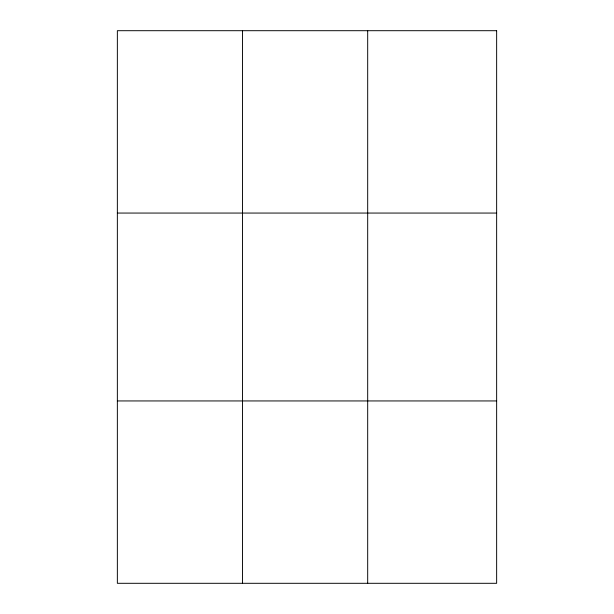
<?xml version="1.0" encoding="UTF-8"?>
<svg xmlns="http://www.w3.org/2000/svg" width="614" height="614" viewBox="0 0 614 614"><rect width="100%" height="100%" fill="white"/><g stroke="black" fill="none" stroke-linecap="round" stroke-linejoin="round"><path stroke-width="0.92" d="M242.522 583.3L242.522 30.7M367.686 583.3L367.686 30.7M117.358 213.058L496.642 213.058M117.358 400.942L496.642 400.942M496.642 30.7L496.642 583.3L117.358 583.3L117.358 30.7L496.642 30.7"/></g></svg>
